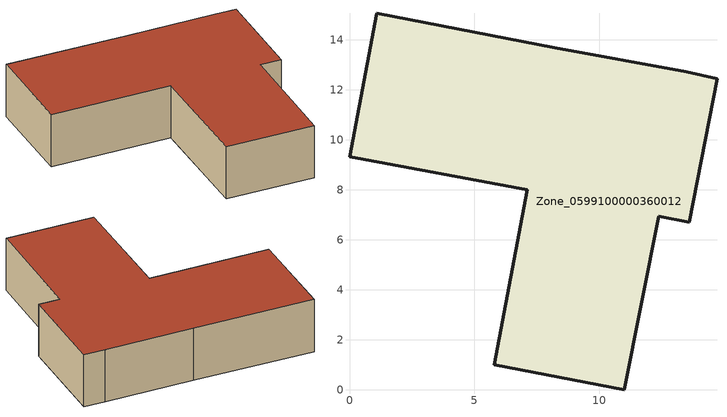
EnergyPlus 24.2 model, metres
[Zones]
Zone_0599100000360012
 floor ground (C_G): 13.46,12.72 14.7,12.45 13.59,6.7 12.37,6.93 10.98,0 5.79,1 7.1,8 0,9.32 1.1,15.06 8.21,13.68 z0
 wall outside (C_F): 14.7,12.45 13.46,12.72 8.21,13.68 1.1,15.06 0,9.32 7.1,8 5.79,1 10.98,0 12.37,6.93 13.59,6.7 14.7,12.45 z0:3.32
 roof outside (C_R): 13.46,12.72 8.21,13.68 1.1,15.06 0,9.32 7.1,8 5.79,1 10.98,0 12.37,6.93 13.59,6.7 14.7,12.45 z3.32
[BUILDING]
Pand.0599100000360012: North Axis=0; Terrain=City; Loads Convergence Tolerance Value=0.04; Temperature Convergence Tolerance Value=0.4; Solar Distribution=FullExterior; Maximum Number of Warmup Days=25; Minimum Number of Warmup Days=1
[Site:Location]
Rotterdam.The.Hague.AP_ZH_NLD Design_Conditions: Latitude=51.96; Longitude=4.45; Time Zone=1; Elevation=-4.5
[SITE:GROUNDTEMPERATURE:BUILDINGSURFACE]
18, 18, 18, 18, 18, 18, 18, 18, 18, 18, 18, 18
[MATERIAL] Thermal Absorptance=0.9; Solar Absorptance=0.7; Visible Absorptance=0.7
Name | Roughness | Thickness | Conductivity | Density | Specific Heat
G.TI.1992-2005 | MediumSmooth | 0.15 | 0.06 | 540 | 1210
F.TI.1992-2005 | Rough | 0.3 | 0.12 | 1920 | 840
R.TI.1992-2005 | MediumRough | 0.2 | 0.08 | 1500 | 1000
[CONSTRUCTION]
C_G: G.TI.1992-2005
C_F: F.TI.1992-2005
C_R: R.TI.1992-2005
[ZONE]
Zone_0599100000360012: Type=1; Multiplier=1; Ceiling Height=Autocalculate; Volume=Autocalculate; Floor Area=autocalculate; Part of Total Floor Area=Yes
[ZONEINFILTRATION:DESIGNFLOWRATE]
Infil_Zone_0599100000360012: Zone or ZoneList or Space or SpaceList=Zone_0599100000360012; Schedule=AlwaysOn; Design Flow Rate Calculation Method=Flow/Area; Flow Rate per Floor Area=0.0015; Constant Term Coefficient=1; Temperature Term Coefficient=0; Velocity Term Coefficient=0; Velocity Squared Term Coefficient=0
[HVACTEMPLATE:ZONE:IDEALLOADSAIRSYSTEM]
Zone_0599100000360012: Maximum Heating Supply Air Temperature=50; Minimum Cooling Supply Air Temperature=13; Maximum Heating Supply Air Humidity Ratio=0.0156; Minimum Cooling Supply Air Humidity Ratio=0.0077; Heating Limit=NoLimit; Cooling Limit=NoLimit; Dehumidification Control Type=ConstantSensibleHeatRatio; Cooling Sensible Heat Ratio=0.7; Dehumidification Setpoint=60; Humidification Control Type=None; Humidification Setpoint=30; Outdoor Air Method=None; Outdoor Air Flow Rate per Person=0.00944; Outdoor Air Flow Rate per Zone Floor Area=0; Outdoor Air Flow Rate per Zone=0; Demand Controlled Ventilation Type=None; Outdoor Air Economizer Type=NoEconomizer; Heat Recovery Type=None; Sensible Heat Recovery Effectiveness=0.7; Latent Heat Recovery Effectiveness=0.65
[ZONECONTROL:THERMOSTAT]
ThermostatControl_Zone_0599100000360012: Zone or ZoneList=Zone_0599100000360012; Control Type Schedule=DualSetpointControlType; Control 1=Thermostat_Zone_0599100000360012; Temperature Difference Between Cutout And Setpoint=0
[THERMOSTATSETPOINT:DUALSETPOINT]
Thermostat_Zone_0599100000360012: Heating Setpoint Temperature Schedule=HeatingSetpoint_Zone_0599100000360012; Cooling Setpoint Temperature Schedule=CoolingSetpoint_Zone_0599100000360012
[SCHEDULE:COMPACT]
HeatingSetpoint_Zone_0599100000360012: Through: 12/31, For: AllDays, Until: 24:00, 21
CoolingSetpoint_Zone_0599100000360012: Through: 12/31, For: AllDays, Until: 24:00, 24
DualSetpointControlType: Through: 12/31, For: AllDays, Until: 24:00, 4
AlwaysOn: Through: 12/31, For: AllDays, Until: 24:00, 1
